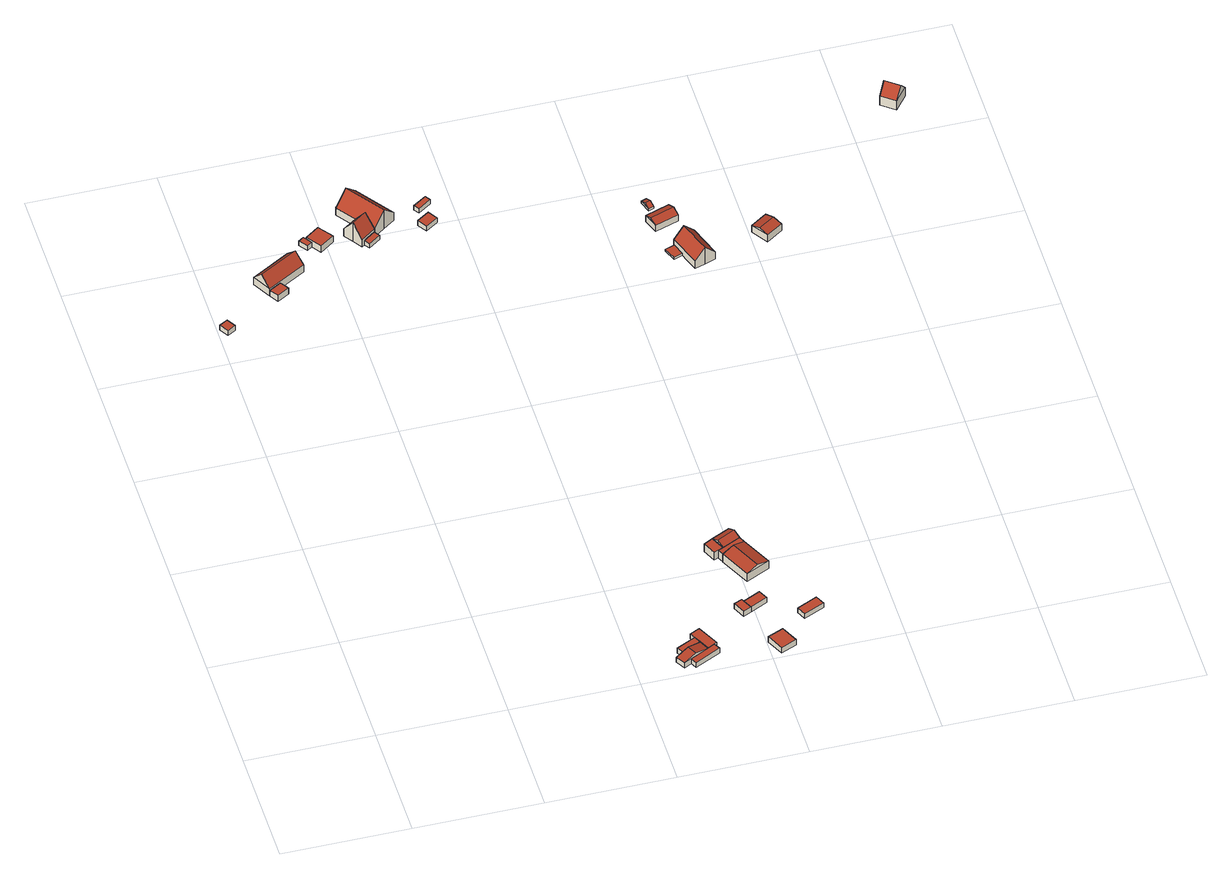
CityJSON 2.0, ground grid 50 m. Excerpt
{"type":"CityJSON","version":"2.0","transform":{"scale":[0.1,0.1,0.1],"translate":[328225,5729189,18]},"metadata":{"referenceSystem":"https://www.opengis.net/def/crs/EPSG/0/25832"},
"CityObjects":{
"building1":{"type":"Building","attributes":{"Geometrietyp2DReferenz":"3000","Gemeindeschluessel":"05170048","function":"31001_2723","roofType":"1000","measuredHeight":2.41},"address":[{"country":"Germany","locality":"Wesel","thoroughfareNumber":"2","thoroughfareName":"Schüttwich"}],"geometry":[{"type":"Solid","lod":"2","boundaries":[[[[0,1,2,3]],[[4,5,1,0]],[[6,7,5,4]],[[3,2,7,6]],[[4,0,3,6]],[[1,5,7,2]]]],"semantics":{"surfaces":[{"type":"WallSurface"},{"type":"RoofSurface"},{"type":"GroundSurface"}],"values":[[0,0,0,0,1,2]]}}]},
"building2":{"type":"Building","attributes":{"Geometrietyp2DReferenz":"3000","Gemeindeschluessel":"05170048","function":"51009_1610","roofType":"1000","measuredHeight":2.85},"geometry":[{"type":"Solid","lod":"2","boundaries":[[[[8,9,10,11]],[[12,13,9,8]],[[14,15,13,12]],[[16,17,15,14]],[[11,10,17,16]],[[14,12,8,11,16]],[[9,13,15,17,10]]]],"semantics":{"surfaces":[{"type":"WallSurface"},{"type":"RoofSurface"},{"type":"GroundSurface"}],"values":[[0,0,0,0,0,1,2]]}}]},
"building3":{"type":"Building","attributes":{"Geometrietyp2DReferenz":"3000","Gemeindeschluessel":"05170048","function":"31001_1010","roofType":"3100","measuredHeight":7.98},"address":[{"country":"Germany","locality":"Wesel","thoroughfareNumber":"2","thoroughfareName":"Schüttwich"}],"geometry":[{"type":"Solid","lod":"2","boundaries":[[[[18,19,20,21]],[[22,23,19,18]],[[24,25,23,22]],[[21,20,25,24]],[[18,26,22]],[[24,27,21]],[[21,27,26,18]],[[22,26,27,24]],[[19,23,25,20]]]],"semantics":{"surfaces":[{"type":"WallSurface"},{"type":"RoofSurface"},{"type":"GroundSurface"}],"values":[[0,0,0,0,0,0,1,1,2]]}}]},
"building4":{"type":"Building","attributes":{"Geometrietyp2DReferenz":"3000","Gemeindeschluessel":"05170048","function":"51009_1610","roofType":"1000","measuredHeight":2.3},"geometry":[{"type":"Solid","lod":"2","boundaries":[[[[28,29,30,31]],[[32,33,29,28]],[[34,35,33,32]],[[36,37,35,34]],[[31,30,37,36]],[[34,32,28,31,36]],[[29,33,35,37,30]]]],"semantics":{"surfaces":[{"type":"WallSurface"},{"type":"RoofSurface"},{"type":"GroundSurface"}],"values":[[0,0,0,0,0,1,2]]}}]},
"building5":{"type":"Building","attributes":{"Geometrietyp2DReferenz":"3000","Gemeindeschluessel":"05170048","function":"31001_2463","roofType":"1000","measuredHeight":3.05},"address":[{"country":"Germany","locality":"Wesel","thoroughfareNumber":"6","thoroughfareName":"Schüttwich"}],"geometry":[{"type":"Solid","lod":"2","boundaries":[[[[38,39,30,40]],[[41,42,39,38]],[[43,44,42,41]],[[40,30,44,43]],[[41,38,40,43]],[[39,42,44,30]]]],"semantics":{"surfaces":[{"type":"WallSurface"},{"type":"RoofSurface"},{"type":"GroundSurface"}],"values":[[0,0,0,0,1,2]]}}]},
"building6":{"type":"Building","attributes":{"Geometrietyp2DReferenz":"3000","Gemeindeschluessel":"05170048","function":"31001_2723","roofType":"3100","measuredHeight":3.78},"address":[{"country":"Germany","locality":"Wesel","thoroughfareNumber":"29","thoroughfareName":"Schüttwich"}],"geometry":[{"type":"Solid","lod":"2","boundaries":[[[[45,46,47,48]],[[49,50,46,45]],[[51,52,50,49]],[[48,47,52,51]],[[45,53,49]],[[51,54,48]],[[48,54,53,45]],[[49,53,54,51]],[[46,50,52,47]]]],"semantics":{"surfaces":[{"type":"WallSurface"},{"type":"RoofSurface"},{"type":"GroundSurface"}],"values":[[0,0,0,0,0,0,1,1,2]]}}]},
"building7":{"type":"Building","attributes":{"Geometrietyp2DReferenz":"3000","Gemeindeschluessel":"05170048","function":"51009_1610","roofType":"1000","measuredHeight":2.48},"geometry":[{"type":"Solid","lod":"2","boundaries":[[[[55,56,47,57]],[[58,59,56,55]],[[60,61,59,58]],[[57,47,61,60]],[[58,55,57,60]],[[56,59,61,47]]]],"semantics":{"surfaces":[{"type":"WallSurface"},{"type":"RoofSurface"},{"type":"GroundSurface"}],"values":[[0,0,0,0,1,2]]}}]},
"building8":{"type":"Building","attributes":{"Geometrietyp2DReferenz":"3000","Gemeindeschluessel":"05170048","function":"51009_1610","roofType":"1000","measuredHeight":2.46},"geometry":[{"type":"Solid","lod":"2","boundaries":[[[[62,63,64,65]],[[66,67,63,62]],[[68,69,67,66]],[[70,46,69,68]],[[65,64,46,70]],[[68,66,62,65,70]],[[63,67,69,46,64]]]],"semantics":{"surfaces":[{"type":"WallSurface"},{"type":"RoofSurface"},{"type":"GroundSurface"}],"values":[[0,0,0,0,0,1,2]]}}]},
"building9":{"type":"Building","attributes":{"Geometrietyp2DReferenz":"3000","Gemeindeschluessel":"05170048","function":"51009_1610","roofType":"1000","measuredHeight":2.39},"geometry":[{"type":"Solid","lod":"2","boundaries":[[[[71,72,73,74]],[[75,76,72,71]],[[65,77,76,75]],[[70,78,77,65]],[[57,79,78,70]],[[60,80,79,57]],[[74,73,80,60]],[[57,70,65,75,71,74,60]],[[72,76,77,78,79,80,73]]]],"semantics":{"surfaces":[{"type":"WallSurface"},{"type":"RoofSurface"},{"type":"GroundSurface"}],"values":[[0,0,0,0,0,0,0,1,2]]}}]},
"building10":{"type":"Building","attributes":{"Geometrietyp2DReferenz":"3000","Gemeindeschluessel":"05170048","function":"31001_1010","roofType":"3100","measuredHeight":9.42},"address":[{"country":"Germany","locality":"Wesel","thoroughfareNumber":"6","thoroughfareName":"Schüttwich"}],"geometry":[{"type":"Solid","lod":"2","boundaries":[[[[81,82,83,84]],[[85,86,82,81]],[[87,88,86,85]],[[89,90,88,87]],[[91,92,90,89]],[[93,94,92,91]],[[84,83,94,93]],[[89,87,85,81,91]],[[84,93,91,81]],[[82,86,88,90,92,94,83]]]],"semantics":{"surfaces":[{"type":"WallSurface"},{"type":"RoofSurface"},{"type":"GroundSurface"}],"values":[[0,0,0,0,0,0,0,1,1,2]]}}]},
"building11":{"type":"Building","attributes":{"Geometrietyp2DReferenz":"3000","Gemeindeschluessel":"05170048","function":"51009_1610","roofType":"9999","measuredHeight":2.18},"geometry":[{"type":"Solid","lod":"2","boundaries":[[[[95,96,97,98]],[[96,99,100,97]],[[95,101,99,96]],[[98,102,101,95]],[[97,100,102,98]],[[99,101,102,100]]]],"semantics":{"surfaces":[{"type":"RoofSurface"},{"type":"WallSurface"},{"type":"GroundSurface"}],"values":[[0,1,1,1,1,2]]}}]},
"building12":{"type":"Building","attributes":{"name":"Dönningskate","Geometrietyp2DReferenz":"3000","Gemeindeschluessel":"05170048","function":"31001_1010","roofType":"3100","measuredHeight":9.58},"address":[{"country":"Germany","locality":"Wesel","thoroughfareNumber":"6","thoroughfareName":"Schüttwich"}],"geometry":[{"type":"Solid","lod":"2","boundaries":[[[[103,104,105,89]],[[106,107,104,103]],[[108,109,107,106]],[[110,111,109,108]],[[112,113,111,110]],[[114,115,113,112]],[[116,117,115,114]],[[118,119,117,116]],[[93,120,119,118]],[[89,105,120,93]],[[110,108,106,103,89,93,118,112]],[[116,114,112,118]],[[104,107,109,111,113,115,117,119,120,105]]]],"semantics":{"surfaces":[{"type":"WallSurface"},{"type":"RoofSurface"},{"type":"GroundSurface"}],"values":[[0,0,0,0,0,0,0,0,0,0,1,1,2]]}}]},
"building13":{"type":"Building","attributes":{"Geometrietyp2DReferenz":"3000","Gemeindeschluessel":"05170048","function":"31001_2463","roofType":"1000","measuredHeight":2.46},"address":[{"country":"Germany","locality":"Wesel","thoroughfareNumber":"29","thoroughfareName":"Schüttwich"}],"geometry":[{"type":"Solid","lod":"2","boundaries":[[[[121,122,123,124]],[[125,126,122,121]],[[127,128,126,125]],[[129,130,128,127]],[[124,123,130,129]],[[127,125,121,124,129]],[[122,126,128,130,123]]]],"semantics":{"surfaces":[{"type":"WallSurface"},{"type":"RoofSurface"},{"type":"GroundSurface"}],"values":[[0,0,0,0,0,1,2]]}}]},
"building14":{"type":"Building","attributes":{"Geometrietyp2DReferenz":"3000","Gemeindeschluessel":"05170048","function":"31001_2723","roofType":"1000","measuredHeight":2.61},"address":[{"country":"Germany","locality":"Wesel","thoroughfareNumber":"29","thoroughfareName":"Schüttwich"}],"geometry":[{"type":"Solid","lod":"2","boundaries":[[[[131,132,133,134]],[[135,136,132,131]],[[137,138,136,135]],[[134,133,138,137]],[[135,131,134,137]],[[132,136,138,133]]]],"semantics":{"surfaces":[{"type":"WallSurface"},{"type":"RoofSurface"},{"type":"GroundSurface"}],"values":[[0,0,0,0,1,2]]}}]},
"building15":{"type":"Building","attributes":{"Geometrietyp2DReferenz":"3000","Gemeindeschluessel":"05170048","function":"31001_2723","roofType":"1000","measuredHeight":2.48},"address":[{"country":"Germany","locality":"Wesel","thoroughfareNumber":"29","thoroughfareName":"Schüttwich"}],"geometry":[{"type":"Solid","lod":"2","boundaries":[[[[139,140,130,129]],[[141,142,140,139]],[[124,123,142,141]],[[129,130,123,124]],[[141,139,129,124]],[[140,142,123,130]]]],"semantics":{"surfaces":[{"type":"WallSurface"},{"type":"RoofSurface"},{"type":"GroundSurface"}],"values":[[0,0,0,0,1,2]]}}]},
"building16":{"type":"Building","attributes":{"Geometrietyp2DReferenz":"3000","Gemeindeschluessel":"05170048","function":"31001_2723","roofType":"1000","measuredHeight":3.81},"address":[{"country":"Germany","locality":"Wesel","thoroughfareNumber":"29","thoroughfareName":"Schüttwich"}],"geometry":[{"type":"Solid","lod":"2","boundaries":[[[[143,144,145,146]],[[147,148,144,143]],[[149,150,148,147]],[[146,145,150,149]],[[147,143,146,149]],[[144,148,150,145]]]],"semantics":{"surfaces":[{"type":"WallSurface"},{"type":"RoofSurface"},{"type":"GroundSurface"}],"values":[[0,0,0,0,1,2]]}}]},
"building17":{"type":"Building","attributes":{"Geometrietyp2DReferenz":"3000","Gemeindeschluessel":"05170048","function":"31001_2723","roofType":"1000","measuredHeight":2.38},"address":[{"country":"Germany","locality":"Wesel","thoroughfareNumber":"6","thoroughfareName":"Schüttwich"}],"geometry":[{"type":"Solid","lod":"2","boundaries":[[[[151,152,153,154]],[[155,156,152,151]],[[157,158,156,155]],[[154,153,158,157]],[[155,151,154,157]],[[152,156,158,153]]]],"semantics":{"surfaces":[{"type":"WallSurface"},{"type":"RoofSurface"},{"type":"GroundSurface"}],"values":[[0,0,0,0,1,2]]}}]},
"building18":{"type":"Building","attributes":{"Geometrietyp2DReferenz":"3000","Gemeindeschluessel":"05170048","function":"31001_2723","roofType":"1000","measuredHeight":2.25},"address":[{"country":"Germany","locality":"Wesel","thoroughfareNumber":"6","thoroughfareName":"Schüttwich"}],"geometry":[{"type":"Solid","lod":"2","boundaries":[[[[159,160,161,162]],[[163,164,160,159]],[[165,166,164,163]],[[162,161,166,165]],[[163,159,162,165]],[[160,164,166,161]]]],"semantics":{"surfaces":[{"type":"WallSurface"},{"type":"RoofSurface"},{"type":"GroundSurface"}],"values":[[0,0,0,0,1,2]]}}]},
"building19":{"type":"Building","attributes":{"Geometrietyp2DReferenz":"3000","Gemeindeschluessel":"05170048","function":"51009_1610","roofType":"1000","measuredHeight":3.78},"geometry":[{"type":"Solid","lod":"2","boundaries":[[[[167,168,169,170]],[[171,172,168,167]],[[173,174,172,171]],[[149,150,174,173]],[[170,169,150,149]],[[173,171,167,170,149]],[[168,172,174,150,169]]]],"semantics":{"surfaces":[{"type":"WallSurface"},{"type":"RoofSurface"},{"type":"GroundSurface"}],"values":[[0,0,0,0,0,1,2]]}}]},
"building20":{"type":"Building","attributes":{"Geometrietyp2DReferenz":"3000","Gemeindeschluessel":"05170048","function":"31001_2463","roofType":"3100","measuredHeight":5.32},"address":[{"country":"Germany","locality":"Wesel","thoroughfareNumber":"29","thoroughfareName":"Schüttwich"}],"geometry":[{"type":"Solid","lod":"2","boundaries":[[[[149,150,169,170]],[[147,148,150,149]],[[175,176,148,147]],[[170,169,176,175]],[[149,177,147]],[[175,178,170]],[[170,178,177,149]],[[147,177,178,175]],[[150,148,176,169]]]],"semantics":{"surfaces":[{"type":"WallSurface"},{"type":"RoofSurface"},{"type":"GroundSurface"}],"values":[[0,0,0,0,0,0,1,1,2]]}}]},
"building21":{"type":"Building","attributes":{"Geometrietyp2DReferenz":"3000","Gemeindeschluessel":"05170048","function":"31001_1010","roofType":"3100","measuredHeight":5.45},"address":[{"country":"Germany","locality":"Wesel","thoroughfareNumber":"29","thoroughfareName":"Schüttwich"}],"geometry":[{"type":"Solid","lod":"2","boundaries":[[[[179,180,181,167]],[[182,183,180,179]],[[171,184,183,182]],[[167,181,184,171]],[[179,185,182]],[[171,186,167]],[[167,186,185,179]],[[182,185,186,171]],[[180,183,184,181]]]],"semantics":{"surfaces":[{"type":"WallSurface"},{"type":"RoofSurface"},{"type":"GroundSurface"}],"values":[[0,0,0,0,0,0,1,1,2]]}}]},
"building22":{"type":"Building","attributes":{"Geometrietyp2DReferenz":"3000","Gemeindeschluessel":"05170048","function":"31001_2723","roofType":"1000","measuredHeight":2.37},"address":[{"country":"Germany","locality":"Wesel","thoroughfareNumber":"29","thoroughfareName":"Schüttwich"}],"geometry":[{"type":"Solid","lod":"2","boundaries":[[[[187,188,189,190]],[[191,192,188,187]],[[193,194,192,191]],[[190,189,194,193]],[[191,187,190,193]],[[188,192,194,189]]]],"semantics":{"surfaces":[{"type":"WallSurface"},{"type":"RoofSurface"},{"type":"GroundSurface"}],"values":[[0,0,0,0,1,2]]}}]},
"building23":{"type":"Building","attributes":{"Geometrietyp2DReferenz":"3000","Gemeindeschluessel":"05170048","function":"51009_1610","roofType":"9999","measuredHeight":1.01},"geometry":[{"type":"Solid","lod":"2","boundaries":[[[[195,196,197,198,199]],[[197,200,201,198]],[[196,202,200,197]],[[195,203,202,196]],[[199,204,203,195]],[[198,201,204,199]],[[200,202,203,204,201]]]],"semantics":{"surfaces":[{"type":"RoofSurface"},{"type":"WallSurface"},{"type":"GroundSurface"}],"values":[[0,1,1,1,1,1,2]]}}]},
"building24":{"type":"Building","attributes":{"Geometrietyp2DReferenz":"3000","Gemeindeschluessel":"05170048","function":"31001_2723","roofType":"3100","measuredHeight":2.02},"address":[{"country":"Germany","locality":"Wesel","thoroughfareNumber":"15","thoroughfareName":"Schüttwich"}],"geometry":[{"type":"Solid","lod":"2","boundaries":[[[[205,206,207,208]],[[209,210,206,205]],[[211,212,210,209]],[[208,207,212,211]],[[205,213,209]],[[211,214,208]],[[208,214,213,205]],[[209,213,214,211]],[[206,210,212,207]]]],"semantics":{"surfaces":[{"type":"WallSurface"},{"type":"RoofSurface"},{"type":"GroundSurface"}],"values":[[0,0,0,0,0,0,1,1,2]]}}]},
"building25":{"type":"Building","attributes":{"Geometrietyp2DReferenz":"3000","Gemeindeschluessel":"05170048","function":"31001_2723","roofType":"3100","measuredHeight":4.55},"address":[{"country":"Germany","locality":"Wesel","thoroughfareNumber":"15","thoroughfareName":"Schüttwich"}],"geometry":[{"type":"Solid","lod":"2","boundaries":[[[[215,216,217,218]],[[219,220,216,215]],[[221,222,220,219]],[[218,217,222,221]],[[215,223,219]],[[221,224,218]],[[218,224,223,215]],[[219,223,224,221]],[[216,220,222,217]]]],"semantics":{"surfaces":[{"type":"WallSurface"},{"type":"RoofSurface"},{"type":"GroundSurface"}],"values":[[0,0,0,0,0,0,1,1,2]]}}]},
"building26":{"type":"Building","attributes":{"Geometrietyp2DReferenz":"3000","Gemeindeschluessel":"05170048","function":"31001_1010","roofType":"3100","measuredHeight":8.3},"address":[{"country":"Germany","locality":"Wesel","thoroughfareNumber":"15","thoroughfareName":"Schüttwich"}],"geometry":[{"type":"Solid","lod":"2","boundaries":[[[[225,226,227,228]],[[229,230,226,225]],[[231,232,230,229]],[[233,234,232,231]],[[235,236,234,233]],[[228,227,236,235]],[[228,235,233,225]],[[231,229,225,233]],[[226,230,232,234,236,227]]]],"semantics":{"surfaces":[{"type":"WallSurface"},{"type":"RoofSurface"},{"type":"GroundSurface"}],"values":[[0,0,0,0,0,0,1,1,2]]}}]},
"building27":{"type":"Building","attributes":{"Geometrietyp2DReferenz":"3000","Gemeindeschluessel":"05170048","function":"31001_2723","roofType":"3100","measuredHeight":4.53},"address":[{"country":"Germany","locality":"Wesel","thoroughfareNumber":"15","thoroughfareName":"Schüttwich"}],"geometry":[{"type":"Solid","lod":"2","boundaries":[[[[237,238,239,240]],[[241,242,238,237]],[[243,244,242,241]],[[240,239,244,243]],[[237,245,241]],[[243,246,240]],[[240,246,245,237]],[[241,245,246,243]],[[238,242,244,239]]]],"semantics":{"surfaces":[{"type":"WallSurface"},{"type":"RoofSurface"},{"type":"GroundSurface"}],"values":[[0,0,0,0,0,0,1,1,2]]}}]},
"building28":{"type":"Building","attributes":{"Geometrietyp2DReferenz":"3000","Gemeindeschluessel":"05170048","function":"31001_1010","roofType":"3100","measuredHeight":9.01},"address":[{"country":"Germany","locality":"Wesel","thoroughfareNumber":"16","thoroughfareName":"Schüttwich"}],"geometry":[{"type":"Solid","lod":"2","boundaries":[[[[247,248,249,250]],[[251,252,248,247]],[[253,254,252,251]],[[250,249,254,253]],[[247,255,251]],[[253,256,250]],[[250,256,255,247]],[[251,255,256,253]],[[248,252,254,249]]]],"semantics":{"surfaces":[{"type":"WallSurface"},{"type":"RoofSurface"},{"type":"GroundSurface"}],"values":[[0,0,0,0,0,0,1,1,2]]}}]}
},
"vertices":[
[61,2151,39],[61,2151,15],[40,2187,15],[40,2187,39],[29,2132,39],[29,2132,15],[8,2168,39],[8,2168,15],
[286,2291,52],[286,2291,23],[275,2308,23],[275,2308,52],[296,2274,52],[296,2274,23],[249,2247,52],[249,2247,23],[228,2281,52],[228,2281,23],
[228,2281,59],[228,2281,24],[379,2368,24],[379,2368,59],[186,2354,59],[186,2354,24],[337,2441,59],[337,2441,24],[207,2318,103],[358,2404,103],
[442,2485,48],[442,2485,25],[427,2507,25],[427,2507,48],[422,2471,48],[422,2471,25],[398,2503,48],[398,2503,25],[419,2518,48],[419,2518,25],
[482,2546,56],[482,2546,25],[427,2507,56],[524,2488,56],[524,2488,25],[468,2448,56],[468,2448,25],
[1275,77,42],[1275,77,19],[1256,116,19],[1256,116,42],[1172,25,42],[1172,25,19],[1151,63,42],[1151,63,19],[1223,51,57],[1203,89,57],
[1181,78,44],[1181,78,19],[1256,116,44],[1167,106,44],[1167,106,19],[1242,143,44],[1242,143,19],
[1315,65,44],[1315,65,19],[1302,91,19],[1302,91,44],[1213,14,44],[1213,14,19],[1200,39,44],[1200,39,19],[1275,77,44],
[1270,183,44],[1270,183,20],[1231,164,20],[1231,164,44],[1313,97,44],[1313,97,20],[1302,91,20],[1275,77,20],[1256,116,20],[1242,143,20],
[594,2470,120],[594,2470,26],[619,2434,26],[619,2434,63],[568,2506,63],[568,2506,26],[624,2545,63],[624,2545,26],[626,2546,63],[626,2546,26],[651,2511,120],[651,2511,26],[676,2475,63],[676,2475,26],
[643,2418,50],[689,2451,50],[674,2473,50],[628,2440,50],[689,2451,29],[674,2473,29],[643,2418,29],[628,2440,29],
[624,2545,60],[624,2545,24],[626,2546,24],[570,2622,60],[570,2622,24],[571,2623,63],[571,2623,24],[572,2622,63],[572,2622,24],[617,2654,120],[617,2654,24],[662,2686,63],[662,2686,24],[766,2539,63],[766,2539,24],[721,2507,120],[721,2507,24],[676,2475,24],
[1450,223,45],[1450,223,20],[1482,239,20],[1482,239,45],[1427,272,45],[1427,272,20],[1459,287,45],[1459,287,20],[1464,276,45],[1464,276,20],
[1594,30,47],[1594,30,21],[1563,99,21],[1563,99,47],[1532,2,47],[1532,2,21],[1501,72,47],[1501,72,21],
[1532,308,45],[1532,308,20],[1550,271,45],[1550,271,20],
[1401,588,56],[1401,588,18],[1425,536,18],[1425,536,56],[1436,608,56],[1436,608,18],[1462,553,56],[1462,553,18],
[867,2454,48],[867,2454,24],[916,2485,24],[916,2485,48],[843,2491,48],[843,2491,24],[892,2523,48],[892,2523,24],
[865,2549,47],[865,2549,25],[917,2585,25],[917,2585,47],[851,2570,47],[851,2570,25],[903,2606,47],[903,2606,25],
[1545,564,56],[1545,564,18],[1534,588,18],[1534,588,56],[1452,520,56],[1452,520,18],[1441,543,56],[1441,543,18],
[1508,642,56],[1508,642,18],[1449,580,71],[1521,615,71],
[1604,442,56],[1604,442,16],[1545,564,16],[1510,398,56],[1510,398,16],[1452,520,16],[1557,420,71],[1499,542,71],
[1741,186,48],[1741,186,25],[1724,224,25],[1724,224,48],[1660,149,48],[1660,149,25],[1643,186,48],[1643,186,25],
[1679,2130,26],[1698,2081,26],[1733,2093,26],[1716,2142,26],[1694,2135,26],[1733,2093,16],[1716,2142,16],[1698,2081,16],[1679,2130,16],[1694,2135,16],
[1677,2351,23],[1677,2351,13],[1698,2358,13],[1698,2358,23],[1661,2397,23],[1661,2397,13],[1683,2405,23],[1683,2405,13],[1669,2374,33],[1691,2381,33],
[1746,2330,47],[1746,2330,16],[1651,2298,16],[1651,2298,47],[1766,2269,47],[1766,2269,16],[1672,2237,47],[1672,2237,16],[1756,2299,61],[1661,2267,61],
[1757,2160,99],[1757,2160,16],[1715,2146,16],[1715,2146,51],[1799,2174,51],[1799,2174,16],[1843,2043,51],[1843,2043,16],[1801,2029,99],[1801,2029,16],[1759,2015,51],[1759,2015,16],
[2053,2085,44],[2053,2085,9],[2117,2127,9],[2117,2127,44],[2010,2149,44],[2010,2149,9],[2074,2191,44],[2074,2191,9],[2031,2117,54],[2095,2159,54],
[2737,2687,48],[2737,2687,3],[2684,2729,3],[2684,2729,48],[2689,2626,48],[2689,2626,3],[2636,2667,48],[2636,2667,3],[2713,2656,93],[2660,2698,93]
]}
